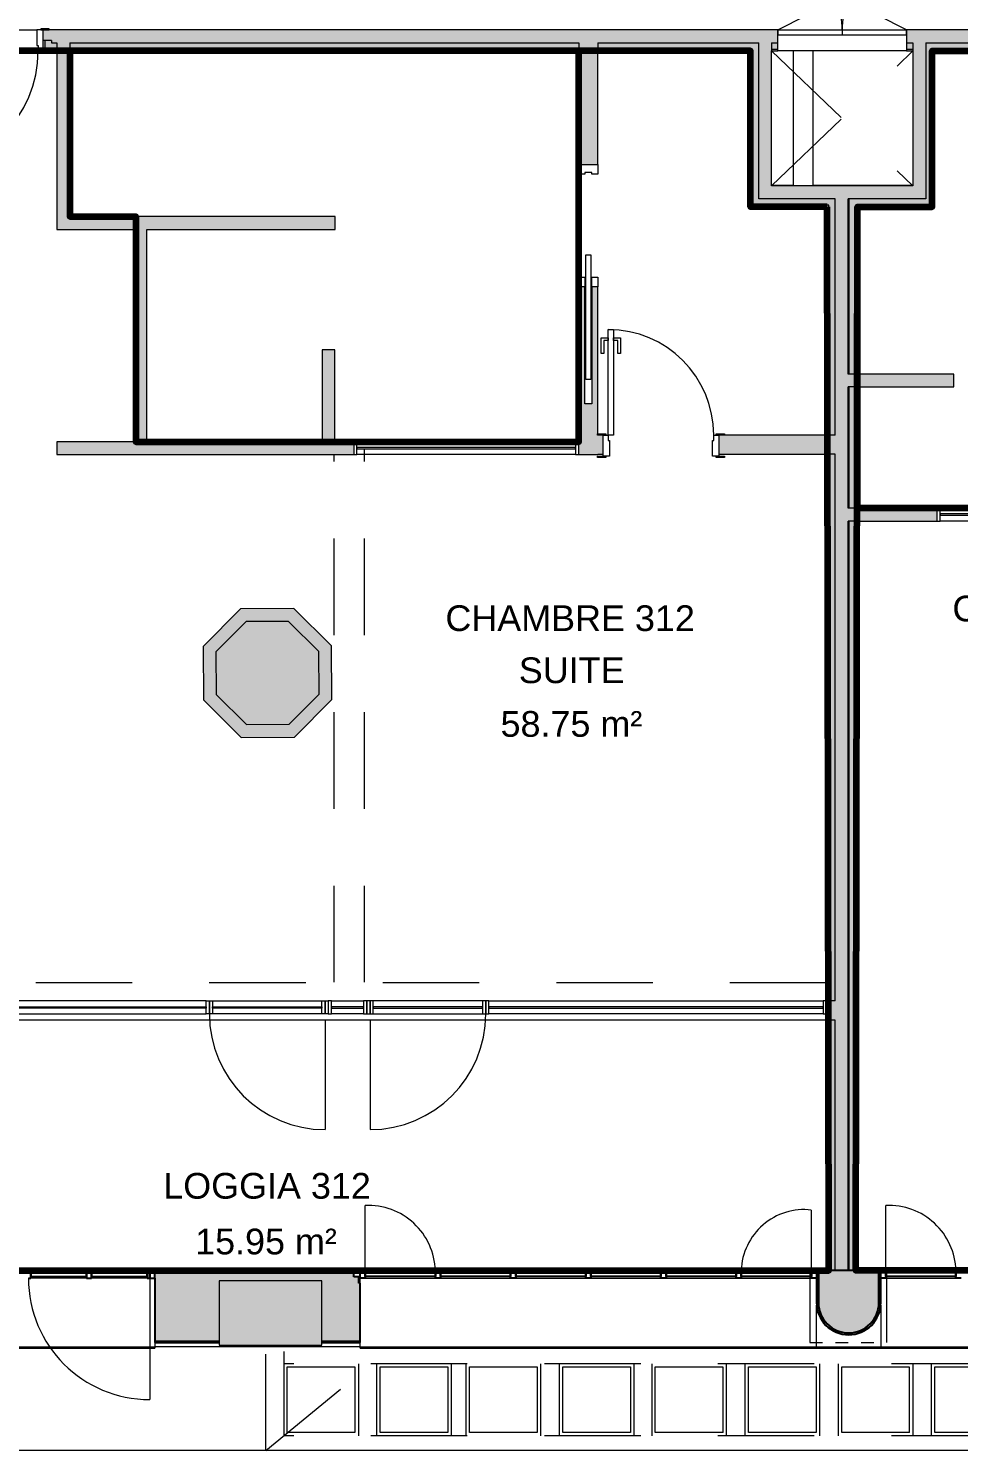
# Model space of a CAD drawing. Header units: metres. Extents: x -227.9 to -140, y 38 to 92.1.
# Drawn here: x -167.4 to -160.16, y 39.07 to 50.13 of the extents above; entities that cross this region are included whole.
import ezdxf

# ---------------------------------------------------------------- set-up
doc = ezdxf.new("R2010")
doc.units = ezdxf.units.M
doc.linetypes.add('JIS_02_0.7', pattern=[1.35, 0.75, -0.6])
doc.linetypes.add('Projeté', pattern=[0.003969, 0.002381, -0.001587])
for name, color, linetype, lineweight in [('A-AREA-IDEN', 7, 'Continuous', 9), ('A-DOOR', 7, 'Continuous', 5), ('A-FLOR', 7, 'Continuous', 5), ('A-GLAZ', 7, 'Continuous', 5), ('A-WALL', 7, 'Continuous', 5), ('A-WALL-PATT', 7, 'Continuous', 13), ('I-WALL', 7, 'Continuous', 5), ('Q-SPCQ', 7, 'Continuous', 5), ('S-COLS', 7, 'Continuous', 5)]:
    doc.layers.add(name, color=color, linetype=linetype, lineweight=lineweight)
doc.layers.add('A-DETL', color=94, linetype='Continuous', lineweight=5, true_color=0x00a600)
doc.layers.add('A-DETL-MBND', color=9, linetype='Continuous', lineweight=5, true_color=0xc0c0c0)
doc.layers.add('Chambre', color=40, linetype='Continuous')
doc.layers.add('SDB', color=230, linetype='Continuous')
doc.styles.add('Arial_1', font='arial.ttf', dxfattribs={"height": 0.2})

msp = doc.modelspace()

# ---------------------------------------------------------------- hatches: boundary and pattern name
at = {"layer": 'A-WALL', "true_color": 0x808080}
h = msp.add_hatch(color=8, dxfattribs=at)
h.paths.add_polyline_path([(-227.865, 39.92), (-226.842, 39.92), (-226.842, 40.47), (-227.865, 40.47), (-227.865, 40.281)])
h.paths.add_polyline_path([(-222.152, 39.92), (-222.152, 40.37), (-222.162, 40.37), (-222.162, 40.42), (-222.202, 40.42), (-222.202, 40.47), (-223.502, 40.47), (-223.502, 39.92)])
h.paths.add_polyline_path([(-207.292, 39.92), (-205.904, 39.92), (-205.904, 40.47), (-207.242, 40.47), (-207.242, 40.42), (-207.282, 40.42), (-207.282, 40.37), (-207.292, 40.37), (-207.292, 40.281)])
h.paths.add_polyline_path([(-203.404, 39.92), (-201.747, 39.92), (-201.747, 40.37), (-201.757, 40.37), (-201.757, 40.42), (-201.797, 40.42), (-201.797, 40.47), (-203.404, 40.47), (-203.404, 40.41)])
h.paths.add_polyline_path([(-192.17, 39.92), (-190.97, 39.92), (-190.97, 40.47), (-192.12, 40.47), (-192.12, 40.42), (-192.16, 40.42), (-192.16, 40.37), (-192.17, 40.37), (-192.17, 40.281)])
h.paths.add_polyline_path([(-188.47, 39.92), (-187.171, 39.92), (-187.171, 40.37), (-187.181, 40.37), (-187.181, 40.42), (-187.221, 40.42), (-187.221, 40.47), (-188.47, 40.47), (-188.47, 40.41)])
h.paths.add_polyline_path([(-169.272, 39.92), (-168.917, 39.92), (-168.917, 40.47), (-170.088, 40.47), (-170.088, 40.42), (-170.128, 40.42), (-170.128, 40.37), (-170.138, 40.37), (-170.138, 39.92)])
h.paths.add_polyline_path([(-166.417, 39.92), (-165.918, 39.92), (-165.918, 40.39), (-165.118, 40.39), (-165.118, 39.92), (-164.82, 39.92), (-164.82, 40.37), (-164.83, 40.37), (-164.83, 40.42), (-164.87, 40.42), (-164.87, 40.47), (-166.417, 40.47), (-166.417, 40.281)])
h.paths.add_polyline_path([(-152.826, 39.92), (-150.359, 39.92), (-150.359, 40.37), (-150.369, 40.37), (-150.369, 40.42), (-150.409, 40.42), (-150.409, 40.47), (-153.119, 40.47), (-153.119, 40.42), (-153.159, 40.42), (-153.159, 40.37), (-153.169, 40.37), (-153.169, 39.92)])
for points in [[(-161.02, 39.97), (-160.964, 39.976), (-160.911, 39.994), (-160.864, 40.024), (-160.824, 40.064), (-160.795, 40.111), (-160.776, 40.164), (-160.77, 40.22), (-160.77, 40.47), (-160.785, 40.47), (-160.785, 40.22), (-160.791, 40.167), (-160.808, 40.118), (-160.836, 40.073), (-160.873, 40.036), (-160.918, 40.008), (-160.968, 39.991), (-161.02, 39.985), (-161.072, 39.991), (-161.122, 40.008), (-161.166, 40.036), (-161.204, 40.073), (-161.232, 40.118), (-161.249, 40.167), (-161.255, 40.22), (-161.255, 40.47), (-161.27, 40.47), (-161.27, 40.22), (-161.264, 40.164), (-161.245, 40.111), (-161.215, 40.064), (-161.176, 40.024), (-161.128, 39.994), (-161.076, 39.976), (-161.049, 39.973)], [(-161.02, 39.985), (-160.968, 39.991), (-160.918, 40.008), (-160.873, 40.036), (-160.836, 40.073), (-160.808, 40.118), (-160.791, 40.167), (-160.785, 40.22), (-160.785, 40.47), (-161.255, 40.47), (-161.255, 40.22), (-161.249, 40.167), (-161.232, 40.118), (-161.204, 40.073), (-161.166, 40.036), (-161.122, 40.008), (-161.072, 39.991), (-161.049, 39.988)]]:
    msp.add_hatch(color=8, dxfattribs=at).paths.add_polyline_path(points)
h = msp.add_hatch(color=8, dxfattribs=at)
h.paths.add_polyline_path([(-227.865, 39.91), (-226.842, 39.91), (-226.842, 39.92), (-227.865, 39.92)])
h.paths.add_polyline_path([(-223.502, 39.91), (-222.152, 39.91), (-222.152, 39.92), (-223.502, 39.92)])
h.paths.add_polyline_path([(-207.097, 39.91), (-205.904, 39.91), (-205.904, 39.92), (-207.292, 39.92), (-207.292, 39.91)])
h.paths.add_polyline_path([(-203.404, 39.91), (-201.747, 39.91), (-201.747, 39.92), (-203.404, 39.92)])
h.paths.add_polyline_path([(-190.97, 39.91), (-190.97, 39.92), (-192.17, 39.92), (-192.17, 39.91)])
h.paths.add_polyline_path([(-188.47, 39.91), (-187.171, 39.91), (-187.171, 39.92), (-188.47, 39.92)])
h.paths.add_polyline_path([(-170.138, 39.91), (-168.917, 39.91), (-168.917, 39.92), (-170.138, 39.92)])
h.paths.add_polyline_path([(-166.417, 39.91), (-165.918, 39.91), (-165.918, 39.92), (-166.417, 39.92)])
h.paths.add_polyline_path([(-164.82, 39.91), (-164.82, 39.92), (-165.118, 39.92), (-165.118, 39.91)])
h.paths.add_polyline_path([(-153.169, 39.91), (-150.359, 39.91), (-150.359, 39.92), (-153.169, 39.92)])
at = {"layer": 'A-WALL-PATT', "lineweight": 5, "true_color": 0xaaaaaa}
h = msp.add_hatch(color=253, dxfattribs=at)
h.paths.add_polyline_path([(-161.015, 40.47), (-161.015, 46.296), (-161.025, 46.296), (-161.025, 40.47)])
h.paths.add_polyline_path([(-161.025, 46.396), (-161.015, 46.396), (-161.015, 47.339), (-161.025, 47.339), (-161.025, 46.711)])
h.paths.add_polyline_path([(-161.025, 47.439), (-161.015, 47.439), (-161.015, 48.802), (-161.025, 48.802), (-161.025, 47.782)])
at = {"layer": 'I-WALL', "true_color": 0xaaaaaa}
h = msp.add_hatch(color=253, dxfattribs=at)
h.paths.add_polyline_path([(-153.912, 50.014), (-153.912, 50.114), (-154.013, 50.114), (-154.013, 50.032), (-153.95, 50.032), (-153.95, 50.014)])
h.paths.add_polyline_path([(-155.524, 50.014), (-155.076, 50.014), (-155.076, 50.032), (-155.013, 50.032), (-155.013, 50.114), (-155.524, 50.114), (-155.524, 50.032)])
h.paths.add_polyline_path([(-157.582, 50.014), (-156.524, 50.014), (-156.524, 50.114), (-157.645, 50.114), (-157.645, 50.032), (-157.582, 50.032)])
h.paths.add_polyline_path([(-158.708, 50.014), (-158.708, 50.032), (-158.645, 50.032), (-158.645, 50.114), (-160.57, 50.114), (-160.57, 50.014), (-158.833, 50.014)])
h.paths.add_polyline_path([(-162.97, 50.014), (-161.57, 50.014), (-161.57, 50.114), (-167.285, 50.114), (-167.285, 50.032), (-167.222, 50.032), (-167.222, 50.014), (-163.12, 50.014)])
h.paths.add_polyline_path([(-168.348, 50.014), (-168.348, 50.032), (-168.285, 50.032), (-168.285, 50.114), (-169.889, 50.114), (-169.889, 50.014), (-168.412, 50.014)])
h = msp.add_hatch(color=253, dxfattribs=at)
h.paths.add_polyline_path([(-155.221, 49.964), (-155.221, 50.014), (-155.524, 50.014), (-155.524, 49.964), (-155.293, 49.964)])
h.paths.add_polyline_path([(-155.026, 49.964), (-155.026, 50.032), (-155.076, 50.032), (-155.076, 50.014), (-155.121, 50.014), (-155.121, 49.964), (-155.071, 49.964)])
h.paths.add_polyline_path([(-153.912, 49.964), (-153.912, 50.014), (-153.95, 50.014), (-153.95, 50.032), (-154, 50.032), (-154, 49.964)])
h.paths.add_polyline_path([(-158.658, 49.964), (-158.658, 50.032), (-158.683, 50.032), (-158.683, 49.964)])
h.paths.add_polyline_path([(-156.938, 49.964), (-156.925, 49.964), (-156.925, 50.014), (-157.582, 50.014), (-157.582, 50.032), (-157.632, 50.032), (-157.632, 49.964), (-156.975, 49.964)])
h.paths.add_polyline_path([(-156.765, 49.964), (-156.524, 49.964), (-156.524, 50.014), (-156.815, 50.014), (-156.815, 49.964)])
h.paths.add_polyline_path([(-159.405, 49.964), (-158.833, 49.964), (-158.833, 50.014), (-160.42, 50.014), (-160.42, 49.964), (-160.37, 49.964)])
h.paths.add_polyline_path([(-160.52, 49.964), (-160.52, 50.014), (-160.57, 50.014), (-160.57, 49.964)])
h.paths.add_polyline_path([(-161.77, 49.964), (-161.72, 49.964), (-161.72, 50.014), (-162.97, 50.014), (-162.97, 49.964), (-162.694, 49.964)])
h.paths.add_polyline_path([(-163.12, 49.964), (-163.12, 50.014), (-167.08, 50.014), (-167.08, 49.964), (-165.983, 49.964)])
h.paths.add_polyline_path([(-161.57, 49.964), (-161.57, 50.014), (-161.62, 50.014), (-161.62, 49.964)])
h.paths.add_polyline_path([(-168.312, 49.964), (-168.298, 49.964), (-168.298, 50.032), (-168.312, 50.032), (-168.312, 50.014)])
h.paths.add_polyline_path([(-168.412, 49.964), (-168.412, 50.014), (-169.415, 50.014), (-169.415, 49.964), (-168.45, 49.964)])
h.paths.add_polyline_path([(-167.272, 49.964), (-167.18, 49.964), (-167.18, 50.014), (-167.222, 50.014), (-167.222, 50.032), (-167.272, 50.032)])
h.paths.add_polyline_path([(-169.889, 49.964), (-169.525, 49.964), (-169.525, 50.014), (-169.889, 50.014)])
h = msp.add_hatch(color=253, dxfattribs=at)
h.paths.add_polyline_path([(-155.013, 49.951), (-155.013, 50.032), (-155.026, 50.032), (-155.026, 49.964), (-155.071, 49.964), (-155.071, 49.951), (-155.058, 49.951)])
h.paths.add_polyline_path([(-153.968, 49.951), (-153.912, 49.951), (-153.912, 49.964), (-154, 49.964), (-154, 50.032), (-154.013, 50.032), (-154.013, 49.951)])
h.paths.add_polyline_path([(-157.645, 49.951), (-156.975, 49.951), (-156.975, 49.964), (-157.632, 49.964), (-157.632, 50.032), (-157.645, 50.032), (-157.645, 49.994)])
h.paths.add_polyline_path([(-156.765, 49.951), (-156.524, 49.951), (-156.524, 49.964), (-156.765, 49.964)])
h.paths.add_polyline_path([(-155.293, 49.951), (-155.221, 49.951), (-155.221, 49.964), (-155.524, 49.964), (-155.524, 49.951)])
h.paths.add_polyline_path([(-158.833, 49.951), (-158.833, 49.964), (-160.37, 49.964), (-160.37, 49.951), (-159.405, 49.951)])
h.paths.add_polyline_path([(-158.645, 49.951), (-158.645, 50.032), (-158.658, 50.032), (-158.658, 49.964), (-158.683, 49.964), (-158.683, 49.951)])
h.paths.add_polyline_path([(-162.97, 49.951), (-161.77, 49.951), (-161.77, 49.964), (-162.97, 49.964)])
h.paths.add_polyline_path([(-160.52, 49.951), (-160.52, 49.964), (-160.57, 49.964), (-160.57, 49.951)])
h.paths.add_polyline_path([(-161.57, 49.951), (-161.57, 49.964), (-161.62, 49.964), (-161.62, 49.951)])
h.paths.add_polyline_path([(-163.12, 49.951), (-163.12, 49.964), (-167.08, 49.964), (-167.08, 49.951), (-165.983, 49.951)])
h.paths.add_polyline_path([(-167.24, 49.951), (-167.18, 49.951), (-167.18, 49.964), (-167.272, 49.964), (-167.272, 50.032), (-167.285, 50.032), (-167.285, 49.951)])
h.paths.add_polyline_path([(-168.285, 49.951), (-168.285, 50.032), (-168.298, 50.032), (-168.298, 49.964), (-168.312, 49.964), (-168.312, 49.951)])
h.paths.add_polyline_path([(-168.412, 49.951), (-168.412, 49.964), (-169.365, 49.964), (-169.365, 49.951), (-168.45, 49.951)])
h.paths.add_polyline_path([(-169.889, 49.951), (-169.575, 49.951), (-169.575, 49.964), (-169.889, 49.964)])
for points in [[(-167.18, 48.563), (-167.08, 48.563), (-167.08, 50.014), (-167.18, 50.014), (-167.18, 49.925)], [(-161.72, 48.802), (-161.62, 48.802), (-161.62, 50.014), (-161.72, 50.014), (-161.72, 48.854)], [(-160.42, 48.902), (-160.42, 50.014), (-160.52, 50.014), (-160.52, 48.902)], [(-161.77, 48.739), (-161.77, 49.951), (-161.783, 49.951), (-161.783, 48.739)], [(-161.72, 48.752), (-161.72, 49.964), (-161.77, 49.964), (-161.77, 48.752)], [(-160.42, 48.802), (-160.37, 48.802), (-160.37, 49.964), (-160.42, 49.964), (-160.42, 48.854)], [(-160.37, 48.752), (-160.357, 48.752), (-160.357, 49.951), (-160.37, 49.951), (-160.37, 48.802)], [(-161.015, 48.802), (-160.42, 48.802), (-160.42, 48.902), (-161.62, 48.902), (-161.62, 48.802), (-161.025, 48.802)], [(-161.025, 40.47), (-161.025, 48.802), (-161.125, 48.802), (-161.125, 40.47), (-161.049, 40.47)], [(-165.015, 48.563), (-165.015, 48.663), (-167.08, 48.663), (-167.08, 48.563), (-165.983, 48.563)], [(-166.48, 46.913), (-166.48, 48.563), (-166.58, 48.563), (-166.58, 46.913)], [(-165.016, 46.913), (-165.016, 47.627), (-165.116, 47.627), (-165.116, 46.913)], [(-160.952, 47.339), (-160.202, 47.339), (-160.202, 47.439), (-161.025, 47.439), (-161.025, 47.339), (-160.965, 47.339)], [(-164.87, 46.813), (-164.87, 46.913), (-167.18, 46.913), (-167.18, 46.813), (-165.983, 46.813)], [(-160.952, 46.296), (-160.333, 46.296), (-160.333, 46.396), (-161.025, 46.396), (-161.025, 46.296), (-160.965, 46.296)]]:
    msp.add_hatch(color=253, dxfattribs=at).paths.add_polyline_path(points)
h = msp.add_hatch(color=253, dxfattribs=at)
h.paths.add_polyline_path([(-162.97, 46.813), (-162.97, 46.965), (-162.975, 46.965), (-162.975, 46.975), (-162.97, 46.975), (-162.97, 48.117), (-163.018, 48.117), (-163.018, 47.207), (-163.073, 47.207), (-163.073, 48.117), (-163.12, 48.117), (-163.12, 46.813)])
h.paths.add_polyline_path([(-163.018, 49.067), (-162.97, 49.067), (-162.97, 50.014), (-163.12, 50.014), (-163.12, 49.067), (-163.073, 49.067)])
h = msp.add_hatch(color=253, dxfattribs=at)
h.paths.add_polyline_path([(-161.015, 48.752), (-160.37, 48.752), (-160.37, 48.802), (-161.015, 48.802)])
h.paths.add_polyline_path([(-161.72, 48.752), (-161.125, 48.752), (-161.125, 48.802), (-161.72, 48.802)])
h = msp.add_hatch(color=253, dxfattribs=at)
h.paths.add_polyline_path([(-160.357, 48.739), (-160.357, 48.752), (-160.965, 48.752), (-160.965, 48.739), (-160.952, 48.739)])
h.paths.add_polyline_path([(-161.188, 48.739), (-161.175, 48.739), (-161.175, 48.752), (-161.77, 48.752), (-161.77, 48.739), (-161.62, 48.739)])
h = msp.add_hatch(color=253, dxfattribs=at)
h.paths.add_polyline_path([(-161.175, 40.47), (-161.175, 42.415), (-161.188, 42.415), (-161.188, 40.47)])
h.paths.add_polyline_path([(-161.188, 42.565), (-161.175, 42.565), (-161.175, 46.815), (-161.188, 46.815), (-161.188, 43.496)])
h.paths.add_polyline_path([(-161.188, 46.965), (-161.175, 46.965), (-161.175, 48.739), (-161.188, 48.739), (-161.188, 47.782)])
h = msp.add_hatch(color=253, dxfattribs=at)
h.paths.add_polyline_path([(-161.125, 40.47), (-161.125, 42.415), (-161.175, 42.415), (-161.175, 40.47)])
h.paths.add_polyline_path([(-161.175, 42.565), (-161.125, 42.565), (-161.125, 46.815), (-161.175, 46.815), (-161.175, 43.496)])
h.paths.add_polyline_path([(-161.125, 46.965), (-161.125, 48.752), (-161.175, 48.752), (-161.175, 46.965)])
h = msp.add_hatch(color=253, dxfattribs=at)
h.paths.add_polyline_path([(-161.015, 40.47), (-160.965, 40.47), (-160.965, 46.296), (-161.015, 46.296), (-161.015, 41.352)])
h.paths.add_polyline_path([(-161.015, 46.396), (-160.965, 46.396), (-160.965, 47.339), (-161.015, 47.339), (-161.015, 46.711)])
h.paths.add_polyline_path([(-160.965, 47.439), (-160.965, 48.752), (-161.015, 48.752), (-161.015, 47.439)])
h = msp.add_hatch(color=253, dxfattribs=at)
h.paths.add_polyline_path([(-160.952, 40.47), (-160.952, 46.296), (-160.965, 46.296), (-160.965, 40.47)])
h.paths.add_polyline_path([(-160.952, 46.396), (-160.952, 47.339), (-160.965, 47.339), (-160.965, 46.396)])
h.paths.add_polyline_path([(-160.952, 47.439), (-160.952, 48.739), (-160.965, 48.739), (-160.965, 47.439)])
h = msp.add_hatch(color=253, dxfattribs=at)
h.paths.add_polyline_path([(-161.175, 46.815), (-161.125, 46.815), (-161.125, 46.965), (-162.03, 46.965), (-162.03, 46.815), (-161.188, 46.815)])
h.paths.add_polyline_path([(-162.97, 46.815), (-162.93, 46.815), (-162.93, 46.965), (-162.97, 46.965), (-162.97, 46.89)])
h = msp.add_hatch(color=253, dxfattribs=at)
h.paths.add_polyline_path([(-161.175, 42.415), (-161.125, 42.415), (-161.125, 42.565), (-161.193, 42.565), (-161.193, 42.415), (-161.188, 42.415)])
h.paths.add_polyline_path([(-169.415, 42.415), (-169.343, 42.415), (-169.343, 42.565), (-169.425, 42.565), (-169.425, 42.415)])
at = {"layer": 'S-COLS', "true_color": 0x808080}
h = msp.add_hatch(color=8, dxfattribs=at)
h.paths.add_polyline_path([(-165.746, 44.614), (-165.332, 44.616), (-165.04, 44.91), (-165.042, 45.325), (-165.336, 45.616), (-165.75, 45.614), (-166.042, 45.32), (-166.04, 44.906), (-165.847, 44.714)])
h.paths.add_polyline_path([(-165.705, 44.714), (-165.94, 44.948), (-165.942, 45.279), (-165.708, 45.514), (-165.377, 45.516), (-165.142, 45.283), (-165.14, 44.951), (-165.373, 44.716)])
at = {"layer": 'S-COLS', "lineweight": 18, "true_color": 0x808080}
for points in [[(-165.705, 44.714), (-165.373, 44.716), (-165.14, 44.951), (-165.142, 45.283), (-165.377, 45.516), (-165.708, 45.514), (-165.942, 45.279), (-165.94, 44.948)], [(-165.918, 39.89), (-165.118, 39.89), (-165.118, 40.39), (-165.918, 40.39), (-165.918, 40.281)]]:
    msp.add_hatch(color=8, dxfattribs=at).paths.add_polyline_path(points)

# ---------------------------------------------------------------- linework, layer by layer
at = {"layer": 'A-DETL', "color": 7, "linetype": 'JIS_02_0.7'}
for p, q in [((-161.62, 48.902), (-160.52, 49.951)), ((-161.62, 49.951), (-160.52, 48.902)), ((-165.553, 39.07), (-165.553, 39.843))]:
    msp.add_line(p, q, dxfattribs=at)
at = {"layer": 'A-DETL', "color": 8, "linetype": 'JIS_02_0.7', "true_color": 0x808080}
for p, q in [((-165.023, 42.71), (-165.023, 46.815)), ((-164.786, 42.71), (-164.786, 46.86))]:
    msp.add_line(p, q, dxfattribs=at)
at = {"layer": 'A-DETL', "color": 9, "linetype": 'JIS_02_0.7', "lineweight": 9, "true_color": 0xc0c0c0}
for p, q in [((-161.194, 42.707), (-169.339, 42.707)), ((-165.553, 39.071), (-164.574, 39.878)), ((-165.412, 39.185), (-165.412, 39.839)), ((-151.837, 39.745), (-165.416, 39.745)), ((-165.388, 39.211), (-165.388, 39.721)), ((-165.388, 39.721), (-164.862, 39.721)), ((-164.862, 39.721), (-164.862, 39.211)), ((-164.832, 39.745), (-164.832, 39.185)), ((-164.692, 39.745), (-164.692, 39.185)), ((-164.664, 39.211), (-164.664, 39.721)), ((-164.664, 39.721), (-164.138, 39.721)), ((-164.138, 39.721), (-164.138, 39.211)), ((-164.112, 39.745), (-164.112, 39.185)), ((-163.997, 39.745), (-163.997, 39.185)), ((-163.969, 39.211), (-163.969, 39.721)), ((-163.969, 39.721), (-163.443, 39.721)), ((-163.443, 39.721), (-163.443, 39.211)), ((-163.417, 39.745), (-163.417, 39.185)), ((-163.272, 39.745), (-163.272, 39.185)), ((-163.244, 39.211), (-163.244, 39.721)), ((-163.244, 39.721), (-162.718, 39.721)), ((-162.718, 39.721), (-162.718, 39.211)), ((-162.692, 39.745), (-162.692, 39.185)), ((-162.552, 39.745), (-162.552, 39.185)), ((-162.524, 39.211), (-162.524, 39.721)), ((-162.524, 39.721), (-161.998, 39.721)), ((-161.998, 39.721), (-161.998, 39.211)), ((-161.972, 39.745), (-161.972, 39.185)), ((-161.827, 39.745), (-161.827, 39.185)), ((-161.799, 39.211), (-161.799, 39.721)), ((-161.799, 39.721), (-161.273, 39.721)), ((-161.273, 39.721), (-161.273, 39.211)), ((-161.247, 39.745), (-161.247, 39.185)), ((-161.102, 39.745), (-161.102, 39.185)), ((-161.074, 39.211), (-161.074, 39.721)), ((-161.074, 39.721), (-160.548, 39.721)), ((-160.548, 39.721), (-160.548, 39.211)), ((-160.522, 39.745), (-160.522, 39.185)), ((-160.377, 39.745), (-160.377, 39.185)), ((-160.349, 39.211), (-160.349, 39.721)), ((-160.349, 39.721), (-159.823, 39.721)), ((-151.837, 39.185), (-165.412, 39.185)), ((-164.861, 39.211), (-165.388, 39.211)), ((-164.137, 39.211), (-164.664, 39.211)), ((-163.442, 39.211), (-163.969, 39.211)), ((-162.717, 39.211), (-163.244, 39.211)), ((-161.997, 39.211), (-162.524, 39.211)), ((-161.272, 39.211), (-161.799, 39.211)), ((-160.547, 39.211), (-161.074, 39.211)), ((-159.822, 39.211), (-160.349, 39.211))]:
    msp.add_line(p, q, dxfattribs=at)
at = {"layer": 'A-DETL', "color": 7}
msp.add_line((-151.695, 39.07), (-222.893, 39.07), dxfattribs=at)
at = {"layer": 'A-DETL-MBND', "lineweight": 9}
for p, q in [((-161.449, 48.904), (-161.449, 49.951)), ((-161.299, 49.951), (-161.299, 48.904)), ((-151.695, 39.07), (-222.893, 39.07))]:
    msp.add_line(p, q, dxfattribs=at)
at = {"layer": 'A-DOOR', "color": 9, "true_color": 0xc0c0c0}
for p, q in [((-161.57, 50.114), (-161.125, 50.341)), ((-160.57, 50.114), (-161.016, 50.341)), ((-167.285, 50.114), (-167.335, 50.114)), ((-167.335, 50.114), (-167.335, 49.994)), ((-167.24, 50.124), (-167.305, 50.124)), ((-167.305, 50.124), (-167.305, 50.114)), ((-167.305, 50.114), (-167.24, 50.114)), ((-167.285, 49.951), (-167.285, 50.114)), ((-167.24, 50.114), (-167.24, 50.124)), ((-167.335, 49.994), (-167.325, 49.994)), ((-167.325, 49.994), (-167.325, 49.951)), ((-167.325, 49.951), (-167.285, 49.951)), ((-167.24, 49.951), (-167.305, 49.951)), ((-167.305, 49.951), (-167.305, 49.941)), ((-167.305, 49.941), (-167.24, 49.941)), ((-167.24, 49.941), (-167.24, 49.951)), ((-163.12, 49.067), (-162.97, 49.067)), ((-163.12, 48.992), (-163.12, 49.067)), ((-163.073, 48.992), (-163.12, 48.992)), ((-163.073, 49.007), (-163.073, 48.992)), ((-163.018, 49.007), (-163.073, 49.007)), ((-163.018, 48.992), (-163.018, 49.007)), ((-162.97, 48.992), (-163.018, 48.992)), ((-162.97, 49.067), (-162.97, 48.992)), ((-163.12, 48.192), (-163.073, 48.192)), ((-163.12, 48.117), (-163.12, 48.192)), ((-163.073, 48.117), (-163.12, 48.117)), ((-163.073, 48.192), (-163.073, 48.117)), ((-163.018, 48.192), (-162.97, 48.192)), ((-163.018, 48.117), (-163.018, 48.192)), ((-162.97, 48.117), (-163.018, 48.117)), ((-162.97, 48.192), (-162.97, 48.117)), ((-162.975, 46.975), (-162.91, 46.975)), ((-162.975, 46.965), (-162.975, 46.975)), ((-162.91, 46.965), (-162.975, 46.965)), ((-162.93, 46.8), (-162.93, 46.965)), ((-162.93, 46.965), (-162.89, 46.965)), ((-162.91, 46.975), (-162.91, 46.965)), ((-162.89, 46.965), (-162.89, 46.922)), ((-162.89, 46.922), (-162.88, 46.922)), ((-162.88, 46.922), (-162.88, 46.8)), ((-162.08, 46.922), (-162.07, 46.922)), ((-162.08, 46.8), (-162.08, 46.922)), ((-162.07, 46.965), (-162.03, 46.965)), ((-162.07, 46.922), (-162.07, 46.965)), ((-162.05, 46.975), (-161.985, 46.975)), ((-162.05, 46.965), (-162.05, 46.975)), ((-161.985, 46.965), (-162.05, 46.965)), ((-162.03, 46.965), (-162.03, 46.8)), ((-161.985, 46.975), (-161.985, 46.965)), ((-162.975, 46.8), (-162.91, 46.8)), ((-162.975, 46.79), (-162.975, 46.8)), ((-162.91, 46.79), (-162.975, 46.79)), ((-162.88, 46.8), (-162.93, 46.8)), ((-162.91, 46.8), (-162.91, 46.79)), ((-162.03, 46.8), (-162.08, 46.8)), ((-162.05, 46.8), (-161.985, 46.8)), ((-162.05, 46.79), (-162.05, 46.8)), ((-161.985, 46.79), (-162.05, 46.79)), ((-161.985, 46.8), (-161.985, 46.79))]:
    msp.add_line(p, q, dxfattribs=at)
at = {"layer": 'A-DOOR', "color": 9, "lineweight": 9, "true_color": 0xc0c0c0}
for p, q in [((-161.568, 50.114), (-161.071, 50.114)), ((-161.568, 50.074), (-161.568, 50.114)), ((-161.071, 50.114), (-161.071, 50.074)), ((-161.069, 50.114), (-160.572, 50.114)), ((-161.069, 50.074), (-161.069, 50.114)), ((-160.572, 50.114), (-160.572, 50.074)), ((-161.071, 50.074), (-161.568, 50.074)), ((-160.572, 50.074), (-161.069, 50.074))]:
    msp.add_line(p, q, dxfattribs=at)
at = {"layer": 'A-DOOR', "lineweight": 9}
for p, q in [((-163.065, 48.367), (-163.025, 48.367)), ((-163.065, 47.397), (-163.065, 48.367)), ((-163.025, 48.367), (-163.025, 47.397)), ((-163.025, 47.397), (-163.065, 47.397))]:
    msp.add_line(p, q, dxfattribs=at)
at = {"layer": 'A-DOOR'}
for p, q in [((-162.89, 47.785), (-162.85, 47.785)), ((-162.89, 46.965), (-162.89, 47.785)), ((-162.85, 47.785), (-162.85, 46.965)), ((-162.945, 47.6), (-162.945, 47.72)), ((-162.945, 47.72), (-162.89, 47.72)), ((-162.925, 47.7), (-162.925, 47.6)), ((-162.89, 47.7), (-162.925, 47.7)), ((-162.89, 47.72), (-162.89, 47.7)), ((-162.85, 47.72), (-162.795, 47.72)), ((-162.85, 47.7), (-162.85, 47.72)), ((-162.815, 47.7), (-162.85, 47.7)), ((-162.815, 47.6), (-162.815, 47.7)), ((-162.795, 47.72), (-162.795, 47.6)), ((-162.925, 47.6), (-162.945, 47.6)), ((-162.795, 47.6), (-162.815, 47.6)), ((-162.85, 46.965), (-162.89, 46.965))]:
    msp.add_line(p, q, dxfattribs=at)
at = {"layer": 'A-DOOR', "color": 9, "true_color": 0xc0c0c0}
for centre, start, end in [((-161.525, 50.124), 358.6205, 28.3795), ((-160.616, 50.124), 151.6205, 181.3795)]:
    msp.add_arc(centre, 0.455, start, end, dxfattribs=at)
at = {"layer": 'A-DOOR'}
for centre, radius, start, end in [((-168.245, 49.951), 0.92, 270, 0), ((-162.89, 46.965), 0.82, 0, 90)]:
    msp.add_arc(centre, radius, start, end, dxfattribs=at)
at = {"layer": 'A-FLOR', "lineweight": 9}
for p, q in [((-161.62, 48.904), (-161.62, 49.951)), ((-161.449, 48.904), (-161.62, 48.904)), ((-160.52, 48.904), (-161.299, 48.904))]:
    msp.add_line(p, q, dxfattribs=at)
at = {"layer": 'A-FLOR'}
msp.add_line((-161.193, 42.415), (-169.343, 42.415), dxfattribs=at)
at = {"layer": 'A-GLAZ', "lineweight": 13}
for p, q in [((-164.845, 46.913), (-164.87, 46.913)), ((-164.87, 46.913), (-164.87, 46.813)), ((-164.845, 46.813), (-164.845, 46.913)), ((-163.12, 46.913), (-163.145, 46.913)), ((-163.145, 46.913), (-163.145, 46.813)), ((-163.12, 46.813), (-163.12, 46.913)), ((-164.87, 46.813), (-164.845, 46.813)), ((-163.145, 46.868), (-164.845, 46.868)), ((-164.845, 46.868), (-164.845, 46.858)), ((-164.845, 46.858), (-163.145, 46.858)), ((-163.145, 46.858), (-163.145, 46.868)), ((-163.145, 46.813), (-163.12, 46.813)), ((-160.308, 46.396), (-160.333, 46.396)), ((-160.333, 46.396), (-160.333, 46.296)), ((-160.308, 46.296), (-160.308, 46.396)), ((-158.858, 46.351), (-160.308, 46.351)), ((-160.308, 46.351), (-160.308, 46.341)), ((-160.308, 46.341), (-158.858, 46.341)), ((-160.333, 46.296), (-160.308, 46.296)), ((-169.318, 42.52), (-166.018, 42.52)), ((-166.018, 42.51), (-169.318, 42.51)), ((-166.018, 42.465), (-166.018, 42.565)), ((-166.018, 42.565), (-165.993, 42.565)), ((-166.018, 42.52), (-166.018, 42.51)), ((-165.993, 42.465), (-166.018, 42.465)), ((-165.993, 42.565), (-165.968, 42.565)), ((-165.993, 42.465), (-165.993, 42.565)), ((-165.993, 42.565), (-165.993, 42.465)), ((-165.968, 42.465), (-165.993, 42.465)), ((-165.968, 42.565), (-165.968, 42.465)), ((-165.968, 42.51), (-165.968, 42.52)), ((-165.968, 42.52), (-165.118, 42.52)), ((-165.118, 42.51), (-165.968, 42.51)), ((-165.118, 42.565), (-165.093, 42.565)), ((-165.118, 42.465), (-165.118, 42.565)), ((-165.118, 42.52), (-165.118, 42.51)), ((-165.093, 42.465), (-165.118, 42.465)), ((-165.093, 42.565), (-165.093, 42.465)), ((-165.093, 42.565), (-165.068, 42.565)), ((-165.093, 42.465), (-165.093, 42.565)), ((-165.068, 42.465), (-165.093, 42.465)), ((-165.043, 42.565), (-165.068, 42.565)), ((-165.068, 42.565), (-165.068, 42.465)), ((-165.068, 42.565), (-165.068, 42.465)), ((-165.068, 42.465), (-165.043, 42.465)), ((-165.043, 42.465), (-165.043, 42.565)), ((-164.793, 42.52), (-165.043, 42.52)), ((-165.043, 42.52), (-165.043, 42.51)), ((-165.043, 42.51), (-164.793, 42.51)), ((-164.768, 42.565), (-164.793, 42.565)), ((-164.793, 42.565), (-164.793, 42.465)), ((-164.793, 42.51), (-164.793, 42.52)), ((-164.793, 42.465), (-164.768, 42.465)), ((-164.743, 42.565), (-164.768, 42.565)), ((-164.768, 42.565), (-164.768, 42.465)), ((-164.768, 42.465), (-164.768, 42.565)), ((-164.768, 42.465), (-164.743, 42.465)), ((-164.718, 42.565), (-164.743, 42.565)), ((-164.743, 42.565), (-164.743, 42.465)), ((-164.743, 42.465), (-164.743, 42.565)), ((-164.743, 42.465), (-164.718, 42.465)), ((-164.718, 42.465), (-164.718, 42.565)), ((-163.868, 42.52), (-164.718, 42.52)), ((-164.718, 42.52), (-164.718, 42.51)), ((-164.718, 42.51), (-163.868, 42.51)), ((-163.843, 42.565), (-163.868, 42.565)), ((-163.868, 42.565), (-163.868, 42.465)), ((-163.868, 42.51), (-163.868, 42.52)), ((-163.868, 42.465), (-163.843, 42.465)), ((-163.843, 42.465), (-163.843, 42.565)), ((-163.818, 42.565), (-163.843, 42.565)), ((-163.843, 42.565), (-163.843, 42.465)), ((-163.843, 42.465), (-163.818, 42.465)), ((-163.818, 42.465), (-163.818, 42.565)), ((-161.218, 42.52), (-163.818, 42.52)), ((-163.818, 42.52), (-163.818, 42.51)), ((-163.818, 42.51), (-161.218, 42.51)), ((-161.193, 42.565), (-161.218, 42.565)), ((-161.218, 42.565), (-161.218, 42.465)), ((-161.218, 42.51), (-161.218, 42.52)), ((-161.218, 42.465), (-161.193, 42.465)), ((-161.193, 42.465), (-161.193, 42.565))]:
    msp.add_line(p, q, dxfattribs=at)
at = {"layer": 'A-GLAZ'}
for p, q in [((-164.845, 46.913), (-163.145, 46.913)), ((-163.145, 46.813), (-164.845, 46.813)), ((-160.308, 46.396), (-158.858, 46.396)), ((-158.858, 46.296), (-160.308, 46.296)), ((-166.018, 42.565), (-169.318, 42.565)), ((-169.318, 42.465), (-166.018, 42.465)), ((-165.968, 42.565), (-165.118, 42.565)), ((-165.118, 42.465), (-165.968, 42.465)), ((-165.043, 42.565), (-164.793, 42.565)), ((-164.793, 42.465), (-165.043, 42.465)), ((-163.868, 42.565), (-164.718, 42.565)), ((-164.718, 42.465), (-163.868, 42.465)), ((-163.818, 42.565), (-161.218, 42.565)), ((-161.218, 42.465), (-163.818, 42.465)), ((-165.093, 42.415), (-165.093, 41.565)), ((-164.743, 42.415), (-164.743, 41.565))]:
    msp.add_line(p, q, dxfattribs=at)
at = {"layer": 'A-GLAZ', "lineweight": 9}
for p, q in [((-164.78, 40.47), (-164.78, 40.974)), ((-161.31, 40.47), (-161.31, 40.939)), ((-160.73, 40.47), (-160.73, 40.974)), ((-167.381, 40.47), (-166.949, 40.47)), ((-166.909, 40.47), (-166.477, 40.47)), ((-164.235, 40.47), (-164.78, 40.47)), ((-163.65, 40.47), (-164.195, 40.47)), ((-163.065, 40.47), (-163.61, 40.47)), ((-162.48, 40.47), (-163.025, 40.47)), ((-161.895, 40.47), (-162.44, 40.47)), ((-161.31, 40.47), (-161.855, 40.47)), ((-161.323, 40.47), (-161.323, 39.91)), ((-160.185, 40.47), (-160.73, 40.47)), ((-160.723, 39.91), (-160.723, 40.47)), ((-166.949, 40.41), (-167.381, 40.41)), ((-166.477, 40.41), (-166.909, 40.41)), ((-166.457, 40.41), (-166.457, 39.466)), ((-164.82, 40.37), (-164.82, 40.41)), ((-164.78, 40.41), (-164.235, 40.41)), ((-164.195, 40.41), (-163.65, 40.41)), ((-163.61, 40.41), (-163.065, 40.41)), ((-163.025, 40.41), (-162.48, 40.41)), ((-162.44, 40.41), (-161.895, 40.41)), ((-161.855, 40.41), (-161.31, 40.41)), ((-160.73, 40.41), (-160.185, 40.41)), ((-161.27, 40.22), (-161.27, 40.199)), ((-160.77, 40.199), (-160.77, 40.22)), ((-168.917, 39.877), (-166.417, 39.877)), ((-168.917, 39.867), (-166.417, 39.867)), ((-166.417, 39.91), (-166.417, 39.877)), ((-166.417, 39.877), (-166.417, 39.867)), ((-164.82, 39.877), (-164.82, 39.91)), ((-164.82, 39.867), (-164.82, 39.877)), ((-164.82, 39.877), (-161.27, 39.877)), ((-164.82, 39.867), (-161.27, 39.867)), ((-161.27, 39.867), (-161.27, 39.867)), ((-160.77, 39.877), (-157.219, 39.877)), ((-160.77, 39.867), (-157.219, 39.867)), ((-160.77, 39.867), (-160.77, 39.867))]:
    msp.add_line(p, q, dxfattribs=at)
at = {"layer": 'A-GLAZ', "lineweight": 25}
for p, q in [((-167.381, 40.47), (-167.401, 40.47)), ((-167.381, 40.41), (-167.381, 40.47)), ((-166.909, 40.47), (-166.949, 40.47)), ((-166.949, 40.47), (-166.949, 40.41)), ((-166.909, 40.41), (-166.909, 40.47)), ((-166.457, 40.47), (-166.477, 40.47)), ((-166.477, 40.47), (-166.477, 40.41)), ((-166.457, 40.41), (-166.457, 40.47)), ((-166.417, 40.47), (-166.457, 40.47)), ((-166.457, 40.47), (-166.457, 40.41)), ((-166.417, 40.41), (-166.417, 40.47)), ((-164.82, 40.41), (-164.82, 40.47)), ((-164.82, 40.47), (-164.78, 40.47)), ((-164.78, 40.47), (-164.78, 40.41)), ((-164.235, 40.41), (-164.235, 40.47)), ((-164.235, 40.47), (-164.195, 40.47)), ((-164.195, 40.47), (-164.195, 40.41)), ((-163.65, 40.41), (-163.65, 40.47)), ((-163.65, 40.47), (-163.61, 40.47)), ((-163.61, 40.47), (-163.61, 40.41)), ((-163.065, 40.41), (-163.065, 40.47)), ((-163.065, 40.47), (-163.025, 40.47)), ((-163.025, 40.47), (-163.025, 40.41)), ((-162.48, 40.41), (-162.48, 40.47)), ((-162.48, 40.47), (-162.44, 40.47)), ((-162.44, 40.47), (-162.44, 40.41)), ((-161.895, 40.41), (-161.895, 40.47)), ((-161.895, 40.47), (-161.855, 40.47)), ((-161.855, 40.47), (-161.855, 40.41)), ((-161.31, 40.41), (-161.31, 40.47)), ((-161.31, 40.47), (-161.27, 40.47)), ((-161.27, 40.47), (-161.27, 40.41)), ((-160.77, 40.41), (-160.77, 40.47)), ((-160.77, 40.47), (-160.73, 40.47)), ((-160.73, 40.47), (-160.73, 40.41)), ((-160.185, 40.41), (-160.185, 40.47)), ((-160.185, 40.47), (-160.145, 40.47)), ((-167.401, 40.41), (-167.381, 40.41)), ((-166.949, 40.458), (-167.381, 40.458)), ((-167.381, 40.458), (-167.381, 40.422)), ((-167.381, 40.422), (-166.949, 40.422)), ((-166.949, 40.422), (-166.949, 40.458)), ((-166.949, 40.41), (-166.909, 40.41)), ((-166.477, 40.458), (-166.909, 40.458)), ((-166.909, 40.458), (-166.909, 40.422)), ((-166.909, 40.422), (-166.477, 40.422)), ((-166.477, 40.422), (-166.477, 40.458)), ((-166.477, 40.41), (-166.457, 40.41)), ((-166.457, 40.41), (-166.417, 40.41)), ((-164.78, 40.41), (-164.82, 40.41)), ((-164.78, 40.422), (-164.78, 40.458)), ((-164.78, 40.458), (-164.235, 40.458)), ((-164.235, 40.422), (-164.78, 40.422)), ((-164.235, 40.458), (-164.235, 40.422)), ((-164.195, 40.41), (-164.235, 40.41)), ((-164.195, 40.422), (-164.195, 40.458)), ((-164.195, 40.458), (-163.65, 40.458)), ((-163.65, 40.422), (-164.195, 40.422)), ((-163.65, 40.458), (-163.65, 40.422)), ((-163.61, 40.41), (-163.65, 40.41)), ((-163.61, 40.422), (-163.61, 40.458)), ((-163.61, 40.458), (-163.065, 40.458)), ((-163.065, 40.422), (-163.61, 40.422)), ((-163.065, 40.458), (-163.065, 40.422)), ((-163.025, 40.41), (-163.065, 40.41)), ((-163.025, 40.422), (-163.025, 40.458)), ((-163.025, 40.458), (-162.48, 40.458)), ((-162.48, 40.422), (-163.025, 40.422)), ((-162.48, 40.458), (-162.48, 40.422)), ((-162.44, 40.41), (-162.48, 40.41)), ((-162.44, 40.422), (-162.44, 40.458)), ((-162.44, 40.458), (-161.895, 40.458)), ((-161.895, 40.422), (-162.44, 40.422)), ((-161.895, 40.458), (-161.895, 40.422)), ((-161.855, 40.41), (-161.895, 40.41)), ((-161.855, 40.422), (-161.855, 40.458)), ((-161.855, 40.458), (-161.31, 40.458)), ((-161.31, 40.422), (-161.855, 40.422)), ((-161.31, 40.458), (-161.31, 40.422)), ((-161.27, 40.41), (-161.31, 40.41)), ((-160.73, 40.41), (-160.77, 40.41)), ((-160.73, 40.422), (-160.73, 40.458)), ((-160.73, 40.458), (-160.185, 40.458)), ((-160.185, 40.422), (-160.73, 40.422)), ((-160.185, 40.458), (-160.185, 40.422)), ((-160.145, 40.41), (-160.185, 40.41))]:
    msp.add_line(p, q, dxfattribs=at)
at = {"layer": 'A-GLAZ', "linetype": 'Projeté', "lineweight": 9}
for p, q in [((-160.723, 40.47), (-161.323, 40.47)), ((-161.323, 39.91), (-160.723, 39.91))]:
    msp.add_line(p, q, dxfattribs=at)
at = {"layer": 'A-GLAZ'}
for centre, start, end in [((-165.093, 42.465), 180, 270), ((-164.743, 42.465), 270, 0)]:
    msp.add_arc(centre, 0.9, start, end, dxfattribs=at)
at = {"layer": 'A-GLAZ', "lineweight": 9}
for centre, radius, start, end in [((-164.756, 40.454), 0.521, 1.7425, 92.6657), ((-161.367, 40.454), 0.489, 83.3459, 178.142), ((-160.706, 40.454), 0.521, 1.7425, 92.6657), ((-166.457, 40.41), 0.944, 180, 270)]:
    msp.add_arc(centre, radius, start, end, dxfattribs=at)
at = {"layer": 'A-WALL'}
for p, q in [((-167.222, 50.032), (-167.285, 50.032)), ((-167.272, 50.032), (-167.272, 49.964)), ((-167.222, 50.032), (-167.222, 50.014)), ((-167.222, 50.014), (-167.18, 50.014)), ((-167.18, 50.014), (-167.18, 49.951)), ((-167.08, 50.014), (-163.12, 50.014)), ((-167.08, 50.014), (-167.08, 49.951)), ((-163.12, 50.014), (-163.12, 49.951)), ((-162.97, 50.014), (-161.72, 50.014)), ((-162.97, 50.014), (-162.97, 49.951)), ((-161.72, 48.802), (-161.72, 50.014)), ((-161.62, 50.014), (-161.57, 50.014)), ((-161.62, 50.014), (-161.62, 49.951)), ((-160.57, 50.014), (-160.52, 50.014)), ((-160.52, 50.014), (-160.52, 49.951)), ((-160.42, 50.014), (-158.833, 50.014)), ((-160.42, 50.014), (-160.42, 48.802)), ((-167.272, 49.964), (-167.18, 49.964)), ((-167.08, 49.964), (-163.12, 49.964)), ((-162.97, 49.964), (-161.77, 49.964)), ((-161.77, 48.752), (-161.77, 49.964)), ((-161.62, 49.964), (-161.57, 49.964)), ((-160.57, 49.964), (-160.52, 49.964)), ((-160.37, 49.964), (-158.833, 49.964)), ((-160.37, 49.964), (-160.37, 48.752)), ((-161.125, 48.802), (-161.72, 48.802)), ((-161.125, 46.965), (-161.125, 48.802)), ((-161.025, 47.439), (-161.025, 48.802)), ((-160.42, 48.802), (-161.025, 48.802)), ((-161.015, 47.439), (-161.015, 48.802)), ((-161.175, 48.752), (-161.77, 48.752)), ((-161.175, 46.965), (-161.175, 48.752)), ((-160.965, 47.439), (-160.965, 48.752)), ((-160.37, 48.752), (-160.965, 48.752)), ((-160.952, 47.439), (-161.025, 47.439)), ((-161.025, 46.396), (-161.025, 47.339)), ((-160.952, 47.339), (-161.025, 47.339)), ((-161.015, 46.396), (-161.015, 47.339)), ((-160.965, 46.396), (-160.965, 47.339)), ((-161.125, 46.965), (-161.188, 46.965)), ((-161.125, 46.815), (-161.188, 46.815)), ((-161.175, 42.565), (-161.175, 46.815)), ((-161.125, 42.565), (-161.125, 46.815)), ((-160.952, 46.396), (-161.025, 46.396)), ((-161.025, 40.47), (-161.025, 46.296)), ((-160.952, 46.296), (-161.025, 46.296)), ((-161.015, 40.47), (-161.015, 46.296)), ((-160.965, 40.47), (-160.965, 46.296)), ((-161.125, 42.565), (-161.188, 42.565)), ((-161.125, 42.415), (-161.188, 42.415)), ((-161.175, 40.47), (-161.175, 42.415)), ((-161.125, 40.47), (-161.125, 42.415))]:
    msp.add_line(p, q, dxfattribs=at)
at = {"layer": 'A-WALL', "lineweight": 25}
for p, q in [((-164.87, 40.47), (-166.417, 40.47)), ((-164.87, 40.42), (-164.87, 40.47)), ((-161.255, 40.47), (-161.27, 40.47)), ((-160.785, 40.47), (-161.255, 40.47)), ((-161.255, 40.47), (-161.255, 40.22)), ((-161.255, 40.22), (-161.255, 40.47)), ((-160.785, 40.22), (-160.785, 40.47)), ((-160.77, 40.47), (-160.785, 40.47)), ((-160.785, 40.47), (-160.785, 40.22)), ((-166.417, 40.41), (-166.417, 39.91)), ((-164.83, 40.42), (-164.87, 40.42)), ((-164.83, 40.37), (-164.83, 40.42)), ((-164.82, 40.37), (-164.83, 40.37)), ((-164.82, 39.91), (-164.82, 40.37)), ((-161.27, 40.41), (-161.27, 40.22)), ((-160.77, 40.22), (-160.77, 40.41)), ((-166.417, 39.91), (-165.918, 39.91)), ((-165.118, 39.91), (-164.82, 39.91))]:
    msp.add_line(p, q, dxfattribs=at)
at = {"layer": 'A-WALL', "lineweight": 9}
for p, q in [((-164.87, 40.47), (-164.82, 40.47)), ((-165.918, 39.92), (-166.417, 39.92)), ((-164.82, 39.92), (-165.118, 39.92))]:
    msp.add_line(p, q, dxfattribs=at)
at = {"layer": 'A-WALL', "lineweight": 13}
msp.add_line((-166.417, 39.878), (-164.82, 39.878), dxfattribs=at)
at = {"layer": 'A-WALL', "lineweight": 25}
for radius in [0.25, 0.235, 0.235]:
    msp.add_arc((-161.02, 40.22), radius, 180, 360, dxfattribs=at)
at = {"layer": 'Chambre', "lineweight": 140}
for points in [[(-161.188, 48.739), (-161.783, 48.739), (-161.783, 49.951), (-169.339, 49.951), (-169.365, 40.47), (-161.175, 40.47), (-161.188, 48.739)], [(-156.975, 49.964), (-156.988, 40.47), (-160.965, 40.47), (-160.952, 48.739), (-160.37, 48.739), (-160.37, 49.951), (-156.975, 49.964)]]:
    msp.add_lwpolyline(points, dxfattribs=at)
at = {"layer": 'I-WALL'}
for p, q in [((-168.235, 50.114), (-167.335, 50.114)), ((-161.57, 50.114), (-161.568, 50.114)), ((-161.071, 50.114), (-161.069, 50.114)), ((-160.572, 50.114), (-160.57, 50.114)), ((-167.325, 49.951), (-168.205, 49.951)), ((-160.57, 49.951), (-161.57, 49.951))]:
    msp.add_line(p, q, dxfattribs=at)
at = {"layer": 'I-WALL', "lineweight": 13}
for p, q in [((-161.57, 50.114), (-167.24, 50.114)), ((-161.57, 49.951), (-161.57, 50.114)), ((-158.69, 50.114), (-160.57, 50.114)), ((-160.57, 50.114), (-160.57, 49.951)), ((-167.24, 49.951), (-167.18, 49.951)), ((-167.18, 49.951), (-167.18, 48.563)), ((-167.08, 49.951), (-163.12, 49.951)), ((-167.08, 48.663), (-167.08, 49.951)), ((-163.12, 49.951), (-163.12, 49.067)), ((-162.97, 49.951), (-161.783, 49.951)), ((-162.97, 49.067), (-162.97, 49.951)), ((-161.783, 49.951), (-161.783, 48.739)), ((-161.62, 49.951), (-161.57, 49.951)), ((-161.62, 48.902), (-161.62, 49.951)), ((-160.57, 49.951), (-160.52, 49.951)), ((-160.52, 49.951), (-160.52, 48.902)), ((-160.357, 49.951), (-158.833, 49.951)), ((-160.357, 48.739), (-160.357, 49.951)), ((-160.52, 48.902), (-161.62, 48.902)), ((-165.015, 48.663), (-167.08, 48.663)), ((-165.015, 48.563), (-165.015, 48.663)), ((-161.783, 48.739), (-161.188, 48.739)), ((-161.188, 48.739), (-161.188, 46.965)), ((-160.952, 47.439), (-160.952, 48.739)), ((-160.952, 48.739), (-160.357, 48.739)), ((-167.18, 48.563), (-166.58, 48.563)), ((-166.58, 48.563), (-166.58, 46.913)), ((-166.48, 48.563), (-165.015, 48.563)), ((-166.48, 46.913), (-166.48, 48.563)), ((-163.12, 48.117), (-163.12, 46.913)), ((-163.073, 47.207), (-163.073, 48.117)), ((-163.018, 48.117), (-163.018, 47.207)), ((-162.97, 46.975), (-162.97, 48.117)), ((-165.016, 47.627), (-165.116, 47.627)), ((-165.116, 47.627), (-165.116, 46.913)), ((-165.016, 46.913), (-165.016, 47.627)), ((-160.202, 47.439), (-160.952, 47.439)), ((-160.202, 47.339), (-160.202, 47.439)), ((-160.952, 46.396), (-160.952, 47.339)), ((-160.952, 47.339), (-160.202, 47.339)), ((-163.018, 47.207), (-163.073, 47.207)), ((-166.58, 46.913), (-167.18, 46.913)), ((-167.18, 46.913), (-167.18, 46.813)), ((-165.116, 46.913), (-166.48, 46.913)), ((-164.87, 46.913), (-165.016, 46.913)), ((-161.188, 46.965), (-161.985, 46.965)), ((-167.18, 46.813), (-164.87, 46.813)), ((-163.12, 46.813), (-162.97, 46.813)), ((-162.97, 46.813), (-162.97, 46.815)), ((-162.97, 46.815), (-162.93, 46.815)), ((-162.03, 46.815), (-161.188, 46.815)), ((-161.188, 46.815), (-161.188, 42.565)), ((-160.333, 46.396), (-160.952, 46.396)), ((-160.952, 40.47), (-160.952, 46.296)), ((-160.952, 46.296), (-160.333, 46.296)), ((-161.188, 42.565), (-161.193, 42.565)), ((-161.193, 42.565), (-161.193, 42.415)), ((-161.193, 42.415), (-161.188, 42.415)), ((-161.188, 42.415), (-161.188, 40.47)), ((-161.188, 40.47), (-160.952, 40.47))]:
    msp.add_line(p, q, dxfattribs=at)
at = {"layer": 'Q-SPCQ', "color": 9, "lineweight": 9, "true_color": 0xc0c0c0}
for p, q in [((-161.27, 39.877), (-161.27, 40.199)), ((-161.266, 40.172), (-161.27, 40.199)), ((-160.77, 40.199), (-160.774, 40.172)), ((-160.77, 40.199), (-160.77, 39.877)), ((-161.164, 40.016), (-161.169, 40.02)), ((-160.871, 40.02), (-160.876, 40.016)), ((-161.27, 39.867), (-161.27, 39.877)), ((-161.27, 39.877), (-160.77, 39.877)), ((-161.27, 39.867), (-160.77, 39.867)), ((-160.77, 39.877), (-160.77, 39.867))]:
    msp.add_line(p, q, dxfattribs=at)
at = {"layer": 'Q-SPCQ', "color": 9, "lineweight": 9, "true_color": 0xc0c0c0, "flags": 128}
for points in [[(-161.251, 40.124), (-161.26, 40.147), (-161.263, 40.159)], [(-160.777, 40.159), (-160.78, 40.147), (-160.789, 40.124)], [(-161.228, 40.081), (-161.239, 40.099), (-161.242, 40.106)], [(-161.197, 40.044), (-161.208, 40.055), (-161.211, 40.059)], [(-160.829, 40.059), (-160.832, 40.055), (-160.843, 40.044)], [(-160.797, 40.106), (-160.801, 40.099), (-160.812, 40.081)]]:
    msp.add_lwpolyline(points, dxfattribs=at)
at = {"layer": 'S-COLS', "lineweight": 9}
for p, q in [((-165.75, 45.614), (-166.042, 45.32)), ((-165.336, 45.616), (-165.75, 45.614)), ((-165.042, 45.325), (-165.336, 45.616)), ((-166.042, 45.32), (-166.04, 44.906)), ((-165.04, 44.91), (-165.042, 45.325)), ((-166.04, 44.906), (-165.746, 44.614)), ((-165.332, 44.616), (-165.04, 44.91)), ((-165.746, 44.614), (-165.332, 44.616))]:
    msp.add_line(p, q, dxfattribs=at)
at = {"layer": 'S-COLS', "color": 8, "lineweight": 15, "true_color": 0x7f7f7f}
for p, q in [((-165.708, 45.514), (-165.942, 45.279)), ((-165.377, 45.516), (-165.708, 45.514)), ((-165.142, 45.283), (-165.377, 45.516)), ((-165.942, 45.279), (-165.94, 44.948)), ((-165.14, 44.951), (-165.142, 45.283)), ((-165.94, 44.948), (-165.705, 44.714)), ((-165.373, 44.716), (-165.14, 44.951)), ((-165.705, 44.714), (-165.373, 44.716)), ((-165.118, 40.39), (-165.918, 40.39)), ((-165.918, 40.39), (-165.918, 39.89)), ((-165.118, 39.89), (-165.118, 40.39)), ((-165.918, 39.89), (-165.118, 39.89))]:
    msp.add_line(p, q, dxfattribs=at)
at = {"layer": 'SDB', "lineweight": 140}
for points in [[(-167.08, 49.951), (-167.08, 48.663), (-166.565, 48.663), (-166.565, 46.913), (-163.12, 46.913), (-163.12, 49.951), (-167.08, 49.951)], [(-160.37, 49.951), (-158.833, 49.951), (-158.833, 46.396), (-160.952, 46.396), (-160.952, 48.739), (-160.37, 48.739), (-160.37, 49.951)]]:
    msp.add_lwpolyline(points, dxfattribs=at)

# ---------------------------------------------------------------- texts
at = {"layer": 'A-AREA-IDEN', "color": 164, "true_color": 0x0029a5, "style": 'Arial_1'}
for s, p in [('CHAMBRE 313', (-160.213, 45.516)), ('CHAMBRE 312', (-164.157, 45.441)), ('SUITE', (-163.586, 45.036)), ('58.75 m²', (-163.728, 44.619)), ('LOGGIA 312', (-166.352, 41.028)), ('15.95 m²', (-166.104, 40.595))]:
    msp.add_text(s, height=0.2, dxfattribs=at).set_placement(p)

doc.saveas('drawing.dxf')
